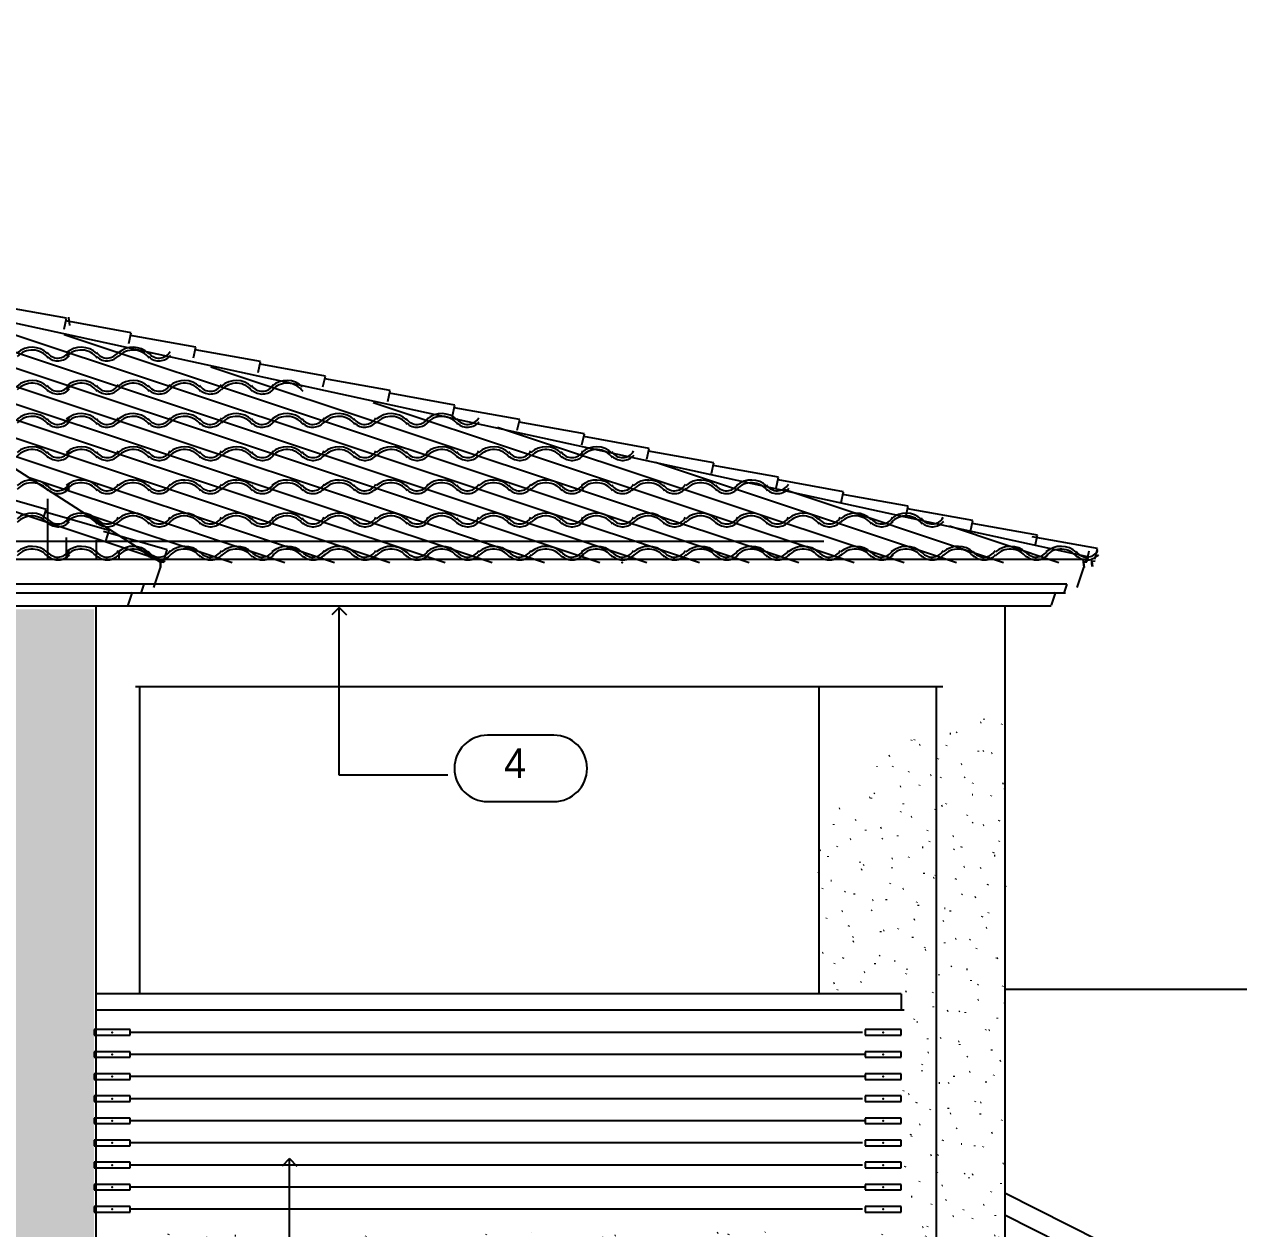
# Model space of a CAD drawing. Extents: x -92740 to -63661, y -15771 to -4391.
# Drawn here: x -83881.4 to -83647.5, y -13055.1 to -12823.1 of the extents above; entities that cross this region are included whole.
import ezdxf
from ezdxf.enums import TextEntityAlignment as Align

# ---------------------------------------------------------------- set-up
doc = ezdxf.new("R2010")
doc.units = 0
doc.header["$MEASUREMENT"] = 0
for name, color, linetype in [('B1NOTES', 2, 'Continuous'), ('ELEVATIONS', 7, 'Continuous'), ('ROOFTILE', 7, 'Continuous'), ('STUCCO', 4, 'Continuous')]:
    doc.layers.add(name, color=color, linetype=linetype)
doc.styles.add('DCADTXTSTYLE1', font='AVG_TP')
pattern_1 = [(20, (0, 0), (-2.1376259, 5.8730789), [-6.09375015, 0.15625]), (55, (0, 0), (-5.11970028, 3.58485273), [-6.09375015, 0.15625]), (80, (0, 0), (-6.15504846, 1.0853011), [-6.09375015, 0.15625])]

msp = doc.modelspace()

# ---------------------------------------------------------------- hatches: boundary and pattern name
at = {"layer": 'STUCCO', "linetype": 'Continuous', "ltscale": 12.78}
h = msp.add_hatch(dxfattribs=at)
h.set_pattern_fill('cement', color=9, scale=1.5625, style=0, pattern_type=2)
h.set_pattern_definition(pattern_1)
h.paths.add_polyline_path([(-84456.9, -12936.3), (-84456.9, -13261.66), (-84421.75, -13261.66), (-84421.75, -13081.14), (-83898.84, -13081.14), (-83898.84, -13261.13), (-83867.95, -13261.13), (-83867.95, -12935.77), (-83898.84, -12935.77), (-83898.84, -13055.58), (-84023.44, -13055.58), (-84023.44, -12933.11), (-84057.52, -12933.11), (-84057.52, -13055.58), (-84154.44, -13055.58), (-84154.44, -12934.17), (-84189.05, -12934.17), (-84189.05, -13055.58), (-84286.5, -13055.58), (-84286.5, -12933.11), (-84322.18, -12933.11), (-84322.18, -13055.05), (-84421.75, -13055.05), (-84421.75, -12936.83)], flags=0)
h = msp.add_hatch(dxfattribs=at)
h.set_pattern_fill('cement', color=9, scale=1.5625, style=0, pattern_type=2)
h.set_pattern_definition(pattern_1)
h.paths.add_polyline_path([(-83866.89, -13056.11), (-83866.89, -13260.59), (-83692.23, -13260.59), (-83692.23, -12956), (-83707.14, -12956), (-83728.44, -12977.3), (-83728.44, -13009.25), (-83712.46, -13009.25), (-83712.46, -13055.58)], flags=0)

# ---------------------------------------------------------------- linework, layer by layer
at = {"layer": 'B1NOTES', "color": 1, "linetype": 'Continuous', "ltscale": 12.78}
for p, q in [((-83779.38, -12960), (-83792.16, -12960)), ((-83772.99, -12966.39), (-83772.99, -12966.39)), ((-83792.16, -12972.78), (-83779.38, -12972.78))]:
    msp.add_line(p, q, dxfattribs=at)
for centre, start, end in [((-83792.16, -12966.39), 90, 180), ((-83779.38, -12966.39), 0, 90), ((-83792.16, -12966.39), 180, 270), ((-83779.38, -12966.39), 270, 360)]:
    msp.add_arc(centre, 6.39, start, end, dxfattribs=at)
at = {"layer": 'ELEVATIONS', "color": 1, "linetype": 'Continuous', "ltscale": 12.78}
for p, q in [((-83854.26, -12926.64), (-84164.95, -12823.08)), ((-83949.43, -12866.16), (-83855.17, -12926.66)), ((-83949.43, -12866.16), (-83676.34, -12925.65)), ((-83873.29, -12879.7), (-83885.87, -12877.44)), ((-83873.75, -12881.78), (-83873.29, -12879.7)), ((-83860.81, -12882.49), (-83873.4, -12880.22)), ((-83872.87, -12879.5), (-83872.7, -12881.09)), ((-83861.28, -12884.56), (-83860.81, -12882.49)), ((-83848.34, -12885.27), (-83860.93, -12883)), ((-83848.8, -12887.35), (-83848.34, -12885.27)), ((-83835.87, -12888.05), (-83848.46, -12885.79)), ((-83836.33, -12890.13), (-83835.87, -12888.05)), ((-83823.39, -12890.84), (-83835.98, -12888.57)), ((-83823.86, -12892.92), (-83823.39, -12890.84)), ((-83810.92, -12893.62), (-83823.51, -12891.36)), ((-83811.38, -12895.7), (-83810.92, -12893.62)), ((-83798.45, -12896.41), (-83811.04, -12894.14)), ((-83798.91, -12898.49), (-83798.45, -12896.41)), ((-83785.97, -12899.19), (-83798.56, -12896.93)), ((-83786.44, -12901.27), (-83785.97, -12899.19)), ((-83773.5, -12901.97), (-83786.09, -12899.71)), ((-83773.97, -12904.05), (-83773.5, -12901.97)), ((-83761.03, -12904.76), (-83773.62, -12902.49)), ((-83761.49, -12906.84), (-83761.03, -12904.76)), ((-83748.56, -12907.54), (-83761.14, -12905.28)), ((-83749.02, -12909.62), (-83748.56, -12907.54)), ((-83736.08, -12910.33), (-83748.67, -12908.06)), ((-83736.55, -12912.41), (-83736.08, -12910.33)), ((-83723.61, -12913.11), (-83736.2, -12910.85)), ((-83877.16, -12916.55), (-83889.45, -12913.02)), ((-83724.07, -12915.19), (-83723.61, -12913.11)), ((-83711.14, -12915.9), (-83723.73, -12913.63)), ((-83711.6, -12917.97), (-83711.14, -12915.9)), ((-83877.84, -12918.57), (-83877.16, -12916.55)), ((-83865.04, -12920.6), (-83877.33, -12917.06)), ((-83698.66, -12918.68), (-83711.25, -12916.42)), ((-83853.86, -12924.32), (-83866.15, -12920.79)), ((-83865.71, -12922.62), (-83865.04, -12920.6)), ((-83699.13, -12920.76), (-83698.66, -12918.68)), ((-83686.19, -12921.46), (-83698.78, -12919.2)), ((-83674.69, -12924.03), (-83687.27, -12921.77)), ((-83686.65, -12923.54), (-83686.19, -12921.46)), ((-83854.53, -12926.34), (-83853.86, -12924.32)), ((-83676.71, -12926.59), (-83676.24, -12924.51)), ((-83675.15, -12926.11), (-83674.69, -12924.03)), ((-83676.34, -12926.18), (-84468.99, -12926.18)), ((-83855.2, -12927.71), (-83856.48, -12931.56)), ((-83855.24, -12926.18), (-83855.24, -12927.71)), ((-83855.2, -12926.64), (-83854.53, -12926.66)), ((-83855.17, -12926.66), (-83855.17, -12927.71)), ((-83677.34, -12927.71), (-83678.63, -12931.56)), ((-83677.47, -12926.19), (-83677.31, -12927.7)), ((-83677.37, -12926.64), (-83676.71, -12926.59)), ((-83677.35, -12926.65), (-83677.24, -12927.7)), ((-83675.88, -12926.02), (-83675.72, -12927.54)), ((-83675.78, -12926.48), (-83675.12, -12926.42)), ((-83675.76, -12926.49), (-83675.65, -12927.53)), ((-83680.55, -12930.92), (-84467.77, -12930.92)), ((-83860.59, -12932.44), (-83861.43, -12934.96)), ((-83858.4, -12930.92), (-83858.91, -12932.44)), ((-83682.74, -12932.44), (-83683.58, -12934.96)), ((-83680.55, -12930.92), (-83681.05, -12932.44)), ((-83680.8, -12932.63), (-84465.41, -12932.63)), ((-83683.58, -12935.15), (-84462.82, -12935.15)), ((-83867.65, -12935.24), (-83867.65, -13102.44)), ((-83692.48, -12935.15), (-83692.48, -13267.52)), ((-83727.91, -12950.68), (-83859.97, -12950.68)), ((-83859.21, -12950.68), (-83859.21, -13009.79)), ((-83704.48, -12950.68), (-83730.04, -12950.68)), ((-83728.33, -12950.68), (-83728.33, -13009.79)), ((-83705.74, -12950.68), (-83705.74, -13268.25)), ((-83712.46, -13009.79), (-83867.65, -13009.79)), ((-83712.46, -13009.79), (-83712.46, -13012.98)), ((-83711.93, -13012.98), (-83867.42, -13012.98))]:
    msp.add_line(p, q, dxfattribs=at)
at = {"layer": 'ELEVATIONS', "color": 2, "linetype": 'Continuous', "ltscale": 12.78}
msp.add_line((-84500.03, -12922.65), (-83727.37, -12922.65), dxfattribs=at)
at = {"layer": 'ELEVATIONS', "color": 1, "linetype": 'Continuous', "ltscale": 8.52}
for p, q in [((-83820.74, -12935.41), (-83822.16, -12936.83)), ((-83820.74, -12935.41), (-83819.32, -12936.83)), ((-83830.32, -13041.56), (-83831.74, -13042.98)), ((-83830.32, -13041.56), (-83828.9, -13042.98))]:
    msp.add_line(p, q, dxfattribs=at)
at = {"layer": 'ELEVATIONS', "color": 2, "linetype": 'Continuous', "ltscale": 8.52}
for p, q in [((-83820.74, -12967.72), (-83820.74, -12935.41)), ((-83799.79, -12967.72), (-83820.74, -12967.72)), ((-83830.32, -13069.25), (-83830.32, -13041.56))]:
    msp.add_line(p, q, dxfattribs=at)
at = {"layer": 'ELEVATIONS', "color": 8, "linetype": 'Continuous', "ltscale": 12.78}
for p, q in [((-83692.48, -13008.92), (-83379.12, -13008.92)), ((-83861.03, -13016.71), (-83867.95, -13016.71)), ((-83867.95, -13016.71), (-83867.95, -13017.77)), ((-83861.03, -13017.77), (-83861.03, -13016.71)), ((-83712.46, -13016.71), (-83719.39, -13016.71)), ((-83719.39, -13016.71), (-83719.39, -13017.77)), ((-83712.46, -13017.77), (-83712.46, -13016.71)), ((-83867.95, -13017.77), (-83861.03, -13017.77)), ((-83719.92, -13017.24), (-83861.03, -13017.24)), ((-83719.39, -13017.77), (-83712.46, -13017.77)), ((-83861.03, -13020.97), (-83867.95, -13020.97)), ((-83867.95, -13020.97), (-83867.95, -13022.03)), ((-83861.03, -13022.03), (-83861.03, -13020.97)), ((-83712.46, -13020.97), (-83719.39, -13020.97)), ((-83719.39, -13020.97), (-83719.39, -13022.03)), ((-83712.46, -13022.03), (-83712.46, -13020.97)), ((-83867.95, -13022.03), (-83861.03, -13022.03)), ((-83719.39, -13021.5), (-83861.03, -13021.5)), ((-83719.39, -13022.03), (-83712.46, -13022.03)), ((-83861.03, -13025.23), (-83867.95, -13025.23)), ((-83867.95, -13025.23), (-83867.95, -13026.29)), ((-83861.03, -13026.29), (-83861.03, -13025.23)), ((-83719.39, -13025.76), (-83861.03, -13025.76)), ((-83712.46, -13025.23), (-83719.39, -13025.23)), ((-83719.39, -13025.23), (-83719.39, -13026.29)), ((-83712.46, -13026.29), (-83712.46, -13025.23)), ((-83867.95, -13026.29), (-83861.03, -13026.29)), ((-83719.39, -13026.29), (-83712.46, -13026.29)), ((-83861.03, -13029.49), (-83867.95, -13029.49)), ((-83867.95, -13029.49), (-83867.95, -13030.55)), ((-83867.95, -13030.55), (-83861.03, -13030.55)), ((-83861.03, -13030.55), (-83861.03, -13029.49)), ((-83719.92, -13030.02), (-83861.03, -13030.02)), ((-83712.46, -13029.49), (-83719.39, -13029.49)), ((-83719.39, -13029.49), (-83719.39, -13030.55)), ((-83719.39, -13030.55), (-83712.46, -13030.55)), ((-83712.46, -13030.55), (-83712.46, -13029.49)), ((-83861.03, -13033.75), (-83867.95, -13033.75)), ((-83867.95, -13033.75), (-83867.95, -13034.81)), ((-83867.95, -13034.81), (-83861.03, -13034.81)), ((-83861.03, -13034.81), (-83861.03, -13033.75)), ((-83719.39, -13034.28), (-83861.03, -13034.28)), ((-83712.46, -13033.75), (-83719.39, -13033.75)), ((-83719.39, -13033.75), (-83719.39, -13034.81)), ((-83719.39, -13034.81), (-83712.46, -13034.81)), ((-83712.46, -13034.81), (-83712.46, -13033.75)), ((-83861.03, -13038.01), (-83867.95, -13038.01)), ((-83867.95, -13038.01), (-83867.95, -13039.07)), ((-83867.95, -13039.07), (-83861.03, -13039.07)), ((-83861.03, -13039.07), (-83861.03, -13038.01)), ((-83719.92, -13038.54), (-83861.03, -13038.54)), ((-83712.46, -13038.01), (-83719.39, -13038.01)), ((-83719.39, -13038.01), (-83719.39, -13039.07)), ((-83719.39, -13039.07), (-83712.46, -13039.07)), ((-83712.46, -13039.07), (-83712.46, -13038.01)), ((-83861.03, -13042.27), (-83867.95, -13042.27)), ((-83867.95, -13042.27), (-83867.95, -13043.33)), ((-83861.03, -13043.33), (-83861.03, -13042.27)), ((-83712.46, -13042.27), (-83719.39, -13042.27)), ((-83719.39, -13042.27), (-83719.39, -13043.33)), ((-83712.46, -13043.33), (-83712.46, -13042.27)), ((-83867.95, -13043.33), (-83861.03, -13043.33)), ((-83719.92, -13042.8), (-83861.03, -13042.8)), ((-83719.39, -13043.33), (-83712.46, -13043.33)), ((-83861.03, -13046.53), (-83867.95, -13046.53)), ((-83867.95, -13046.53), (-83867.95, -13047.59)), ((-83861.03, -13047.59), (-83861.03, -13046.53)), ((-83719.39, -13047.06), (-83861.03, -13047.06)), ((-83712.46, -13046.53), (-83719.39, -13046.53)), ((-83719.39, -13046.53), (-83719.39, -13047.59)), ((-83712.46, -13047.59), (-83712.46, -13046.53)), ((-83867.95, -13047.59), (-83861.03, -13047.59)), ((-83719.39, -13047.59), (-83712.46, -13047.59)), ((-83692.48, -13048.13), (-83522.36, -13134.12)), ((-83861.03, -13050.79), (-83867.95, -13050.79)), ((-83867.95, -13050.79), (-83867.95, -13051.85)), ((-83861.03, -13051.85), (-83861.03, -13050.79)), ((-83719.92, -13051.32), (-83861.03, -13051.32)), ((-83712.46, -13050.79), (-83719.39, -13050.79)), ((-83719.39, -13050.79), (-83719.39, -13051.85)), ((-83712.46, -13051.85), (-83712.46, -13050.79)), ((-83867.95, -13051.85), (-83861.03, -13051.85)), ((-83719.39, -13051.85), (-83712.46, -13051.85)), ((-83692.48, -13052.39), (-83522.36, -13138.38))]:
    msp.add_line(p, q, dxfattribs=at)
at = {"layer": 'ELEVATIONS', "color": 5, "linetype": 'Continuous', "ltscale": 12.78}
msp.add_point((-83766.25, -12926.72), dxfattribs=at)
at = {"layer": 'ELEVATIONS', "color": 8, "linetype": 'Continuous', "ltscale": 12.78}
for p in [(-83864.49, -13017.24), (-83715.92, -13017.24), (-83864.49, -13021.5), (-83715.92, -13021.5), (-83864.49, -13025.76), (-83715.92, -13025.76), (-83864.49, -13030.02), (-83715.92, -13030.02), (-83864.49, -13034.28), (-83715.92, -13034.28), (-83864.49, -13038.54), (-83715.92, -13038.54), (-83864.49, -13042.8), (-83715.92, -13042.8), (-83864.49, -13047.06), (-83715.92, -13047.06), (-83864.49, -13051.32), (-83715.92, -13051.32)]:
    msp.add_point(p, dxfattribs=at)
at = {"layer": 'ROOFTILE', "color": 7, "linetype": 'Continuous', "ltscale": 12.78}
for p, q in [((-84004.27, -12866.01), (-83821.63, -12926.72)), ((-83953.15, -12866.01), (-83770.51, -12926.72)), ((-83930.04, -12870.68), (-83761.45, -12926.72)), ((-83935.52, -12875.41), (-83781.16, -12926.72)), ((-83903.14, -12876.26), (-83751.34, -12926.72)), ((-83924.38, -12882.47), (-83791.27, -12926.72)), ((-83873.74, -12882.85), (-83741.75, -12926.72)), ((-83915.22, -12888.53), (-83800.33, -12926.72)), ((-83845.46, -12889.06), (-83732.17, -12926.72)), ((-83902.7, -12896.23), (-83810.98, -12926.72)), ((-83814.2, -12895.91), (-83721.52, -12926.72)), ((-83790.23, -12900.69), (-83711.93, -12926.72)), ((-83759.82, -12907.44), (-83701.81, -12926.72)), ((-83880.27, -12910.41), (-83831.21, -12926.72)), ((-83735.11, -12912.64), (-83692.76, -12926.72)), ((-83876.88, -12926.18), (-83876.88, -12914.47)), ((-83869.93, -12917.21), (-83841.33, -12926.72)), ((-83703.2, -12919.7), (-83682.11, -12926.72)), ((-83873.28, -12926.18), (-83873.28, -12921.92)), ((-83867.52, -12926.18), (-83867.52, -12922.46)), ((-83863.12, -12926.18), (-83863.12, -12924.59))]:
    msp.add_line(p, q, dxfattribs=at)
for centre, radius, start, end in [((-83879.92, -12889.66), 4.37, 46.5154, 131.1465), ((-83870.44, -12889.66), 4.37, 46.5154, 131.1465), ((-83860.44, -12889.66), 4.37, 46.5154, 131.1465), ((-83879.92, -12889.66), 3.84, 36.0644, 138.0128), ((-83874.92, -12884.93), 2.44, 211.6504, 331.6052), ((-83874.92, -12884.93), 2.97, 228.3381, 319.0707), ((-83870.44, -12889.66), 3.84, 36.0644, 138.0128), ((-83865.44, -12884.93), 2.44, 211.6504, 331.6052), ((-83865.44, -12884.93), 2.97, 228.3381, 319.0707), ((-83860.44, -12889.66), 3.84, 36.0644, 138.0128), ((-83855.44, -12884.93), 2.44, 211.6504, 331.6052), ((-83855.44, -12884.93), 2.97, 228.3381, 319.0707), ((-83879.92, -12896.05), 4.37, 46.5154, 131.1465), ((-83879.92, -12896.05), 3.84, 36.0644, 138.0128), ((-83874.92, -12891.32), 2.44, 211.6504, 331.6052), ((-83870.44, -12896.05), 4.37, 46.5154, 131.1465), ((-83870.44, -12896.05), 3.84, 36.0644, 138.0128), ((-83865.44, -12891.32), 2.44, 211.6504, 331.6052), ((-83860.44, -12896.05), 4.37, 46.5154, 131.1465), ((-83860.44, -12896.05), 3.84, 36.0644, 138.0128), ((-83855.44, -12891.32), 2.44, 211.6504, 331.6052), ((-83850.56, -12896.05), 4.37, 46.5154, 131.1465), ((-83850.56, -12896.05), 3.84, 36.0644, 138.0128), ((-83845.56, -12891.32), 2.44, 211.6504, 331.6052), ((-83840.56, -12896.05), 4.37, 46.5154, 131.1465), ((-83840.56, -12896.05), 3.84, 36.0644, 138.0128), ((-83835.56, -12891.32), 2.44, 211.6504, 331.6052), ((-83830.81, -12896.05), 4.37, 46.5154, 131.1465), ((-83830.81, -12896.05), 3.84, 36.0644, 138.0128), ((-83874.92, -12891.32), 2.97, 228.3381, 319.0707), ((-83865.44, -12891.32), 2.97, 228.3381, 319.0707), ((-83855.44, -12891.32), 2.97, 228.3381, 319.0707), ((-83845.56, -12891.32), 2.97, 228.3381, 319.0707), ((-83835.56, -12891.32), 2.97, 228.3381, 319.0707), ((-83879.92, -12902.44), 4.37, 46.5154, 131.1465), ((-83879.92, -12902.44), 3.84, 36.0644, 138.0128), ((-83874.92, -12897.71), 2.44, 211.6504, 331.6052), ((-83874.92, -12897.71), 2.97, 228.3381, 319.0707), ((-83870.44, -12902.44), 4.37, 46.5154, 131.1465), ((-83870.44, -12902.44), 3.84, 36.0644, 138.0128), ((-83865.44, -12897.71), 2.44, 211.6504, 331.6052), ((-83865.44, -12897.71), 2.97, 228.3381, 319.0707), ((-83860.44, -12902.44), 4.37, 46.5154, 131.1465), ((-83860.44, -12902.44), 3.84, 36.0644, 138.0128), ((-83855.44, -12897.71), 2.44, 211.6504, 331.6052), ((-83855.44, -12897.71), 2.97, 228.3381, 319.0707), ((-83850.56, -12902.44), 4.37, 46.5154, 131.1465), ((-83850.56, -12902.44), 3.84, 36.0644, 138.0128), ((-83845.56, -12897.71), 2.44, 211.6504, 331.6052), ((-83845.56, -12897.71), 2.97, 228.3381, 319.0707), ((-83840.56, -12902.44), 4.37, 46.5154, 131.1465), ((-83840.56, -12902.44), 3.84, 36.0644, 138.0128), ((-83835.56, -12897.71), 2.44, 211.6504, 331.6052), ((-83835.56, -12897.71), 2.97, 228.3381, 319.0707), ((-83830.81, -12902.44), 4.37, 46.5154, 131.1465), ((-83830.81, -12902.44), 3.84, 36.0644, 138.0128), ((-83825.81, -12897.71), 2.44, 211.6504, 331.6052), ((-83825.81, -12897.71), 2.97, 228.3381, 319.0707), ((-83820.81, -12902.44), 4.37, 46.5154, 131.1465), ((-83820.81, -12902.44), 3.84, 36.0644, 138.0128), ((-83815.81, -12897.71), 2.44, 211.6504, 331.6052), ((-83815.81, -12897.71), 2.97, 228.3381, 319.0707), ((-83810.74, -12902.44), 4.37, 46.5154, 131.1465), ((-83810.74, -12902.44), 3.84, 36.0644, 138.0128), ((-83805.74, -12897.71), 2.44, 211.6504, 331.6052), ((-83805.74, -12897.71), 2.97, 228.3381, 319.0707), ((-83800.99, -12902.44), 4.37, 46.5154, 131.1465), ((-83800.99, -12902.44), 3.84, 36.0644, 138.0128), ((-83795.99, -12897.71), 2.44, 211.6504, 331.6052), ((-83795.99, -12897.71), 2.97, 228.3381, 319.0707), ((-83879.92, -12908.83), 4.37, 46.5154, 131.1465), ((-83879.92, -12908.83), 3.84, 36.0644, 138.0128), ((-83874.92, -12904.1), 2.44, 211.6504, 331.6052), ((-83874.92, -12904.1), 2.97, 228.3381, 319.0707), ((-83870.44, -12908.83), 4.37, 46.5154, 131.1465), ((-83870.44, -12908.83), 3.84, 36.0644, 138.0128), ((-83865.44, -12904.1), 2.44, 211.6504, 331.6052), ((-83865.44, -12904.1), 2.97, 228.3381, 319.0707), ((-83860.44, -12908.83), 4.37, 46.5154, 131.1465), ((-83860.44, -12908.83), 3.84, 36.0644, 138.0128), ((-83855.44, -12904.1), 2.44, 211.6504, 331.6052), ((-83855.44, -12904.1), 2.97, 228.3381, 319.0707), ((-83850.56, -12908.83), 4.37, 46.5154, 131.1465), ((-83850.56, -12908.83), 3.84, 36.0644, 138.0128), ((-83845.56, -12904.1), 2.44, 211.6504, 331.6052), ((-83845.56, -12904.1), 2.97, 228.3381, 319.0707), ((-83840.56, -12908.83), 4.37, 46.5154, 131.1465), ((-83840.56, -12908.83), 3.84, 36.0644, 138.0128), ((-83835.56, -12904.1), 2.44, 211.6504, 331.6052), ((-83835.56, -12904.1), 2.97, 228.3381, 319.0707), ((-83830.81, -12908.83), 4.37, 46.5154, 131.1465), ((-83830.81, -12908.83), 3.84, 36.0644, 138.0128), ((-83825.81, -12904.1), 2.44, 211.6504, 331.6052), ((-83825.81, -12904.1), 2.97, 228.3381, 319.0707), ((-83820.81, -12908.83), 4.37, 46.5154, 131.1465), ((-83820.81, -12908.83), 3.84, 36.0644, 138.0128), ((-83815.81, -12904.1), 2.44, 211.6504, 331.6052), ((-83815.81, -12904.1), 2.97, 228.3381, 319.0707), ((-83810.74, -12908.83), 4.37, 46.5154, 131.1465), ((-83810.74, -12908.83), 3.84, 36.0644, 138.0128), ((-83805.74, -12904.1), 2.44, 211.6504, 331.6052), ((-83805.74, -12904.1), 2.97, 228.3381, 319.0707), ((-83800.99, -12908.83), 4.37, 46.5154, 131.1465), ((-83800.99, -12908.83), 3.84, 36.0644, 138.0128), ((-83795.99, -12904.1), 2.44, 211.6504, 331.6052), ((-83795.99, -12904.1), 2.97, 228.3381, 319.0707), ((-83790.99, -12908.83), 4.37, 46.5154, 131.1465), ((-83790.99, -12908.83), 3.84, 36.0644, 138.0128), ((-83785.99, -12904.1), 2.44, 211.6504, 331.6052), ((-83785.99, -12904.1), 2.97, 228.3381, 319.0707), ((-83780.92, -12908.83), 4.37, 46.5154, 131.1465), ((-83780.92, -12908.83), 3.84, 36.0644, 138.0128), ((-83775.92, -12904.1), 2.44, 211.6504, 331.6052), ((-83775.92, -12904.1), 2.97, 228.3381, 319.0707), ((-83771.17, -12908.83), 4.37, 46.5154, 131.1465), ((-83771.17, -12908.83), 3.84, 36.0644, 138.0128), ((-83766.17, -12904.1), 2.44, 211.6504, 331.6052), ((-83766.17, -12904.1), 2.97, 228.3381, 319.0707), ((-83879.92, -12915.22), 4.37, 46.5154, 131.1465), ((-83879.92, -12915.22), 3.84, 36.0644, 138.0128), ((-83870.44, -12915.22), 4.37, 46.5154, 131.1465), ((-83870.44, -12915.22), 3.84, 36.0644, 138.0128), ((-83860.44, -12915.22), 4.37, 46.5154, 131.1465), ((-83860.44, -12915.22), 3.84, 36.0644, 138.0128), ((-83850.56, -12915.22), 4.37, 46.5154, 131.1465), ((-83850.56, -12915.22), 3.84, 36.0644, 138.0128), ((-83840.56, -12915.22), 4.37, 46.5154, 131.1465), ((-83840.56, -12915.22), 3.84, 36.0644, 138.0128), ((-83830.81, -12915.22), 4.37, 46.5154, 131.1465), ((-83830.81, -12915.22), 3.84, 36.0644, 138.0128), ((-83820.81, -12915.22), 4.37, 46.5154, 131.1465), ((-83820.81, -12915.22), 3.84, 36.0644, 138.0128), ((-83810.74, -12915.22), 4.37, 46.5154, 131.1465), ((-83810.74, -12915.22), 3.84, 36.0644, 138.0128), ((-83800.99, -12915.22), 4.37, 46.5154, 131.1465), ((-83800.99, -12915.22), 3.84, 36.0644, 138.0128), ((-83790.99, -12915.22), 4.37, 46.5154, 131.1465), ((-83790.99, -12915.22), 3.84, 36.0644, 138.0128), ((-83780.92, -12915.22), 4.37, 46.5154, 131.1465), ((-83780.92, -12915.22), 3.84, 36.0644, 138.0128), ((-83771.17, -12915.22), 4.37, 46.5154, 131.1465), ((-83771.17, -12915.22), 3.84, 36.0644, 138.0128), ((-83761.17, -12915.22), 4.37, 46.5154, 131.1465), ((-83761.17, -12915.22), 3.84, 36.0644, 138.0128), ((-83751.1, -12915.22), 4.37, 46.5154, 131.1465), ((-83751.1, -12915.22), 3.84, 36.0644, 138.0128), ((-83741.35, -12915.22), 4.37, 46.5154, 131.1465), ((-83741.35, -12915.22), 3.84, 36.0644, 138.0128), ((-83874.92, -12910.49), 2.44, 211.6504, 331.6052), ((-83874.92, -12910.49), 2.97, 228.3381, 319.0707), ((-83865.44, -12910.49), 2.44, 211.6504, 331.6052), ((-83865.44, -12910.49), 2.97, 228.3381, 319.0707), ((-83855.44, -12910.49), 2.44, 211.6504, 331.6052), ((-83855.44, -12910.49), 2.97, 228.3381, 319.0707), ((-83845.56, -12910.49), 2.44, 211.6504, 331.6052), ((-83845.56, -12910.49), 2.97, 228.3381, 319.0707), ((-83835.56, -12910.49), 2.44, 211.6504, 331.6052), ((-83835.56, -12910.49), 2.97, 228.3381, 319.0707), ((-83825.81, -12910.49), 2.44, 211.6504, 331.6052), ((-83825.81, -12910.49), 2.97, 228.3381, 319.0707), ((-83815.81, -12910.49), 2.44, 211.6504, 331.6052), ((-83815.81, -12910.49), 2.97, 228.3381, 319.0707), ((-83805.74, -12910.49), 2.44, 211.6504, 331.6052), ((-83805.74, -12910.49), 2.97, 228.3381, 319.0707), ((-83795.99, -12910.49), 2.44, 211.6504, 331.6052), ((-83795.99, -12910.49), 2.97, 228.3381, 319.0707), ((-83785.99, -12910.49), 2.44, 211.6504, 331.6052), ((-83785.99, -12910.49), 2.97, 228.3381, 319.0707), ((-83775.92, -12910.49), 2.44, 211.6504, 331.6052), ((-83775.92, -12910.49), 2.97, 228.3381, 319.0707), ((-83766.17, -12910.49), 2.44, 211.6504, 331.6052), ((-83766.17, -12910.49), 2.97, 228.3381, 319.0707), ((-83756.17, -12910.49), 2.44, 211.6504, 331.6052), ((-83756.17, -12910.49), 2.97, 228.3381, 319.0707), ((-83746.1, -12910.49), 2.44, 211.6504, 331.6052), ((-83746.1, -12910.49), 2.97, 228.3381, 319.0707), ((-83736.35, -12910.49), 2.44, 211.6504, 331.6052), ((-83736.35, -12910.49), 2.97, 228.3381, 319.0707), ((-83879.92, -12921.61), 4.37, 46.5154, 131.1465), ((-83879.92, -12921.61), 3.84, 36.0644, 138.0128), ((-83874.92, -12916.88), 2.44, 211.6504, 331.6052), ((-83870.44, -12921.61), 4.37, 46.5154, 131.1465), ((-83870.44, -12921.61), 3.84, 36.0644, 138.0128), ((-83865.44, -12916.88), 2.44, 211.6504, 331.6052), ((-83860.44, -12921.61), 4.37, 46.5154, 131.1465), ((-83860.44, -12921.61), 3.84, 36.0644, 138.0128), ((-83855.44, -12916.88), 2.44, 211.6504, 331.6052), ((-83850.56, -12921.61), 4.37, 46.5154, 131.1465), ((-83850.56, -12921.61), 3.84, 36.0644, 138.0128), ((-83845.56, -12916.88), 2.44, 211.6504, 331.6052), ((-83840.56, -12921.61), 4.37, 46.5154, 131.1465), ((-83840.56, -12921.61), 3.84, 36.0644, 138.0128), ((-83835.56, -12916.88), 2.44, 211.6504, 331.6052), ((-83830.81, -12921.61), 4.37, 46.5154, 131.1465), ((-83830.81, -12921.61), 3.84, 36.0644, 138.0128), ((-83825.81, -12916.88), 2.44, 211.6504, 331.6052), ((-83820.81, -12921.61), 4.37, 46.5154, 131.1465), ((-83820.81, -12921.61), 3.84, 36.0644, 138.0128), ((-83815.81, -12916.88), 2.44, 211.6504, 331.6052), ((-83810.74, -12921.61), 4.37, 46.5154, 131.1465), ((-83810.74, -12921.61), 3.84, 36.0644, 138.0128), ((-83805.74, -12916.88), 2.44, 211.6504, 331.6052), ((-83800.99, -12921.61), 4.37, 46.5154, 131.1465), ((-83800.99, -12921.61), 3.84, 36.0644, 138.0128), ((-83795.99, -12916.88), 2.44, 211.6504, 331.6052), ((-83790.99, -12921.61), 4.37, 46.5154, 131.1465), ((-83790.99, -12921.61), 3.84, 36.0644, 138.0128), ((-83785.99, -12916.88), 2.44, 211.6504, 331.6052), ((-83780.92, -12921.61), 4.37, 46.5154, 131.1465), ((-83780.92, -12921.61), 3.84, 36.0644, 138.0128), ((-83775.92, -12916.88), 2.44, 211.6504, 331.6052), ((-83771.17, -12921.61), 4.37, 46.5154, 131.1465), ((-83771.17, -12921.61), 3.84, 36.0644, 138.0128), ((-83766.17, -12916.88), 2.44, 211.6504, 331.6052), ((-83761.17, -12921.61), 4.37, 46.5154, 131.1465), ((-83761.17, -12921.61), 3.84, 36.0644, 138.0128), ((-83756.17, -12916.88), 2.44, 211.6504, 331.6052), ((-83751.1, -12921.61), 4.37, 46.5154, 131.1465), ((-83751.1, -12921.61), 3.84, 36.0644, 138.0128), ((-83746.1, -12916.88), 2.44, 211.6504, 331.6052), ((-83741.35, -12921.61), 4.37, 46.5154, 131.1465), ((-83741.35, -12921.61), 3.84, 36.0644, 138.0128), ((-83736.35, -12916.88), 2.44, 211.6504, 331.6052), ((-83731.35, -12921.61), 4.37, 46.5154, 131.1465), ((-83731.35, -12921.61), 3.84, 36.0644, 138.0128), ((-83726.35, -12916.88), 2.44, 211.6504, 331.6052), ((-83721.28, -12921.61), 4.37, 46.5154, 131.1465), ((-83721.28, -12921.61), 3.84, 36.0644, 138.0128), ((-83716.28, -12916.88), 2.44, 211.6504, 331.6052), ((-83711.53, -12921.61), 4.37, 46.5154, 131.1465), ((-83711.53, -12921.61), 3.84, 36.0644, 138.0128), ((-83706.53, -12916.88), 2.44, 211.6504, 331.6052), ((-83874.92, -12916.88), 2.97, 228.3381, 319.0707), ((-83865.44, -12916.88), 2.97, 228.3381, 319.0707), ((-83855.44, -12916.88), 2.97, 228.3381, 319.0707), ((-83845.56, -12916.88), 2.97, 228.3381, 319.0707), ((-83835.56, -12916.88), 2.97, 228.3381, 319.0707), ((-83825.81, -12916.88), 2.97, 228.3381, 319.0707), ((-83815.81, -12916.88), 2.97, 228.3381, 319.0707), ((-83805.74, -12916.88), 2.97, 228.3381, 319.0707), ((-83795.99, -12916.88), 2.97, 228.3381, 319.0707), ((-83785.99, -12916.88), 2.97, 228.3381, 319.0707), ((-83775.92, -12916.88), 2.97, 228.3381, 319.0707), ((-83766.17, -12916.88), 2.97, 228.3381, 319.0707), ((-83756.17, -12916.88), 2.97, 228.3381, 319.0707), ((-83746.1, -12916.88), 2.97, 228.3381, 319.0707), ((-83736.35, -12916.88), 2.97, 228.3381, 319.0707), ((-83726.35, -12916.88), 2.97, 228.3381, 319.0707), ((-83716.28, -12916.88), 2.97, 228.3381, 319.0707), ((-83706.53, -12916.88), 2.97, 228.3381, 319.0707), ((-83879.92, -12928), 4.37, 46.5154, 131.1465), ((-83879.92, -12928), 3.84, 36.0644, 138.0128), ((-83874.92, -12923.27), 2.44, 211.6504, 331.6052), ((-83874.92, -12923.27), 2.97, 228.3381, 319.0707), ((-83870.44, -12928), 4.37, 46.5154, 131.1465), ((-83870.44, -12928), 3.84, 36.0644, 138.0128), ((-83865.44, -12923.27), 2.44, 211.6504, 331.6052), ((-83865.44, -12923.27), 2.97, 228.3381, 319.0707), ((-83860.44, -12928), 4.37, 46.5154, 131.1465), ((-83860.44, -12928), 3.84, 36.0644, 138.0128), ((-83855.44, -12923.27), 2.44, 211.6504, 331.6052), ((-83855.44, -12923.27), 2.97, 228.3381, 319.0707), ((-83850.56, -12928), 4.37, 46.5154, 131.1465), ((-83850.56, -12928), 3.84, 36.0644, 138.0128), ((-83845.56, -12923.27), 2.44, 211.6504, 331.6052), ((-83845.56, -12923.27), 2.97, 228.3381, 319.0707), ((-83840.56, -12928), 4.37, 46.5154, 131.1465), ((-83840.56, -12928), 3.84, 36.0644, 138.0128), ((-83835.56, -12923.27), 2.44, 211.6504, 331.6052), ((-83835.56, -12923.27), 2.97, 228.3381, 319.0707), ((-83830.81, -12928), 4.37, 46.5154, 131.1465), ((-83830.81, -12928), 3.84, 36.0644, 138.0128), ((-83825.81, -12923.27), 2.44, 211.6504, 331.6052), ((-83825.81, -12923.27), 2.97, 228.3381, 319.0707), ((-83820.81, -12928), 4.37, 46.5154, 131.1465), ((-83820.81, -12928), 3.84, 36.0644, 138.0128), ((-83815.81, -12923.27), 2.44, 211.6504, 331.6052), ((-83815.81, -12923.27), 2.97, 228.3381, 319.0707), ((-83810.74, -12928), 4.37, 46.5154, 131.1465), ((-83810.74, -12928), 3.84, 36.0644, 138.0128), ((-83805.74, -12923.27), 2.44, 211.6504, 331.6052), ((-83805.74, -12923.27), 2.97, 228.3381, 319.0707), ((-83800.99, -12928), 4.37, 46.5154, 131.1465), ((-83800.99, -12928), 3.84, 36.0644, 138.0128), ((-83795.99, -12923.27), 2.44, 211.6504, 331.6052), ((-83795.99, -12923.27), 2.97, 228.3381, 319.0707), ((-83790.99, -12928), 4.37, 46.5154, 131.1465), ((-83790.99, -12928), 3.84, 36.0644, 138.0128), ((-83785.99, -12923.27), 2.44, 211.6504, 331.6052), ((-83785.99, -12923.27), 2.97, 228.3381, 319.0707), ((-83780.92, -12928), 4.37, 46.5154, 131.1465), ((-83780.92, -12928), 3.84, 36.0644, 138.0128), ((-83775.92, -12923.27), 2.44, 211.6504, 331.6052), ((-83775.92, -12923.27), 2.97, 228.3381, 319.0707), ((-83771.17, -12928), 4.37, 46.5154, 131.1465), ((-83771.17, -12928), 3.84, 36.0644, 138.0128), ((-83766.17, -12923.27), 2.44, 211.6504, 331.6052), ((-83766.17, -12923.27), 2.97, 228.3381, 319.0707), ((-83761.17, -12928), 4.37, 46.5154, 131.1465), ((-83761.17, -12928), 3.84, 36.0644, 138.0128), ((-83756.17, -12923.27), 2.44, 211.6504, 331.6052), ((-83756.17, -12923.27), 2.97, 228.3381, 319.0707), ((-83751.1, -12928), 4.37, 46.5154, 131.1465), ((-83751.1, -12928), 3.84, 36.0644, 138.0128), ((-83746.1, -12923.27), 2.44, 211.6504, 331.6052), ((-83746.1, -12923.27), 2.97, 228.3381, 319.0707), ((-83741.35, -12928), 4.37, 46.5154, 131.1465), ((-83741.35, -12928), 3.84, 36.0644, 138.0128), ((-83736.35, -12923.27), 2.44, 211.6504, 331.6052), ((-83736.35, -12923.27), 2.97, 228.3381, 319.0707), ((-83731.35, -12928), 4.37, 46.5154, 131.1465), ((-83731.35, -12928), 3.84, 36.0644, 138.0128), ((-83726.35, -12923.27), 2.44, 211.6504, 331.6052), ((-83726.35, -12923.27), 2.97, 228.3381, 319.0707), ((-83721.28, -12928), 4.37, 46.5154, 131.1465), ((-83721.28, -12928), 3.84, 36.0644, 138.0128), ((-83716.28, -12923.27), 2.44, 211.6504, 331.6052), ((-83716.28, -12923.27), 2.97, 228.3381, 319.0707), ((-83711.53, -12928), 4.37, 46.5154, 131.1465), ((-83711.53, -12928), 3.84, 36.0644, 138.0128), ((-83706.53, -12923.27), 2.44, 211.6504, 331.6052), ((-83706.53, -12923.27), 2.97, 228.3381, 319.0707), ((-83701.53, -12928), 4.37, 46.5154, 131.1465), ((-83701.53, -12928), 3.84, 36.0644, 138.0128), ((-83696.53, -12923.27), 2.44, 211.6504, 331.6052), ((-83696.53, -12923.27), 2.97, 228.3381, 319.0707), ((-83691.46, -12928), 4.37, 46.5154, 131.1465), ((-83691.46, -12928), 3.84, 36.0644, 138.0128), ((-83686.46, -12923.27), 2.44, 211.6504, 331.6052), ((-83686.46, -12923.27), 2.97, 228.3381, 319.0707), ((-83681.71, -12928), 4.37, 46.5154, 131.1465), ((-83681.71, -12928), 3.84, 36.0644, 138.0128), ((-83676.71, -12923.27), 2.44, 211.6504, 331.6052), ((-83676.71, -12923.27), 2.97, 228.3381, 319.0707)]:
    msp.add_arc(centre, radius, start, end, dxfattribs=at)

# ---------------------------------------------------------------- texts
at = {"layer": 'B1NOTES', "color": 3, "linetype": 'Continuous', "ltscale": 8.52, "style": 'DCADTXTSTYLE1'}
msp.add_text('4', height=5.68, dxfattribs=at).set_placement((-83788.96, -12969.94), align=Align.BOTTOM_LEFT)

doc.saveas('drawing.dxf')
